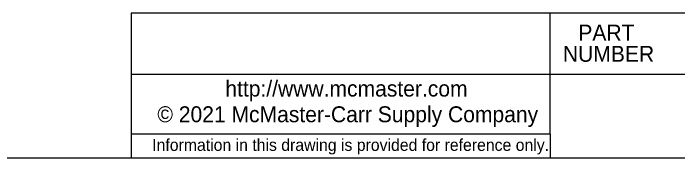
# Model space of a CAD drawing. Header units: inches. Extents: x 0.14 to 5.81, y 0.14 to 4.46.
# Drawn here: x 2.974 to 4.859, y 0.135 to 0.544 of the extents above; entities that cross this region are included whole.
import ezdxf

# ---------------------------------------------------------------- set-up
doc = ezdxf.new("R2010")
doc.units = ezdxf.units.IN
doc.header["$LTSCALE"] = 0.54067
doc.header["$MEASUREMENT"] = 0
doc.linetypes.add('SLD-Solid', pattern=[0])
doc.styles.add('SLDTEXTSTYLE0', font='ARIAL.TTF', dxfattribs={"width": 0.948})

# ---------------------------------------------------------------- blocks, each defined once
blk = doc.blocks.new('Internet')
at = {"color": 7, "linetype": 'SLD-Solid', "lineweight": 18, "insert": (0.0229, 0.0548), "char_height": 0.045056, "attachment_point": 2, "style": 'SLDTEXTSTYLE0'}
blk.add_mtext('http://www.mcmaster.com', dxfattribs=at)
blk = doc.blocks.new('Shortened Dimensions Statement')
at = {"color": 7, "linetype": 'SLD-Solid', "lineweight": 18, "insert": (0.028, 0.0177), "char_height": 0.033792, "attachment_point": 2, "style": 'SLDTEXTSTYLE0'}
blk.add_mtext('Information in this drawing is provided for reference only.', dxfattribs=at)
blk = doc.blocks.new('Part Number Tag')
at = {"color": 7, "linetype": 'SLD-Solid', "lineweight": 18, "char_height": 0.04506, "attachment_point": 2, "style": 'SLDTEXTSTYLE0'}
for s, insert in [('PART', (0.0007, 0.0602)), ('NUMBER', (0.0067, 0.0002))]:
    blk.add_mtext(s, dxfattribs=dict(at, insert=insert))

msp = doc.modelspace()

# ---------------------------------------------------------------- linework, layer by layer
at = {"color": 7, "linetype": 'SLD-Solid', "lineweight": 18}
for p, q in [((5.8122025, 0.5435094), (3.3074805, 0.5435094)), ((3.3074805, 0.5435094), (3.3074805, 0.1351675)), ((4.4943194, 0.3717106), (4.4943194, 0.5435094)), ((3.3074805, 0.3717106), (5.8122025, 0.3717106)), ((4.4943194, 0.2027512), (4.4943194, 0.3717106)), ((3.3074805, 0.2027512), (4.4943194, 0.2027512)), ((4.4943194, 0.2027512), (4.4943194, 0.1351675)), ((0.1351675, 0.1351675), (5.8122025, 0.1351675))]:
    msp.add_line(p, q, dxfattribs=at)

# ---------------------------------------------------------------- block references
at = {"color": 7, "linetype": 'Continuous'}
for name, p in [('Part Number Tag', (4.6530835, 0.4512651)), ('Internet', (3.8945073, 0.2983437)), ('Shortened Dimensions Statement', (3.9012572, 0.1704461))]:
    msp.add_blockref(name, p, dxfattribs=at)

# ---------------------------------------------------------------- texts
at = {"color": 7, "linetype": 'Continuous', "lineweight": 0, "insert": (3.921172, 0.280476), "char_height": 0.045055833, "attachment_point": 2, "style": 'SLDTEXTSTYLE0'}
msp.add_mtext('© 2021 McMaster-Carr Supply Company', dxfattribs=at)

doc.saveas('drawing.dxf')
